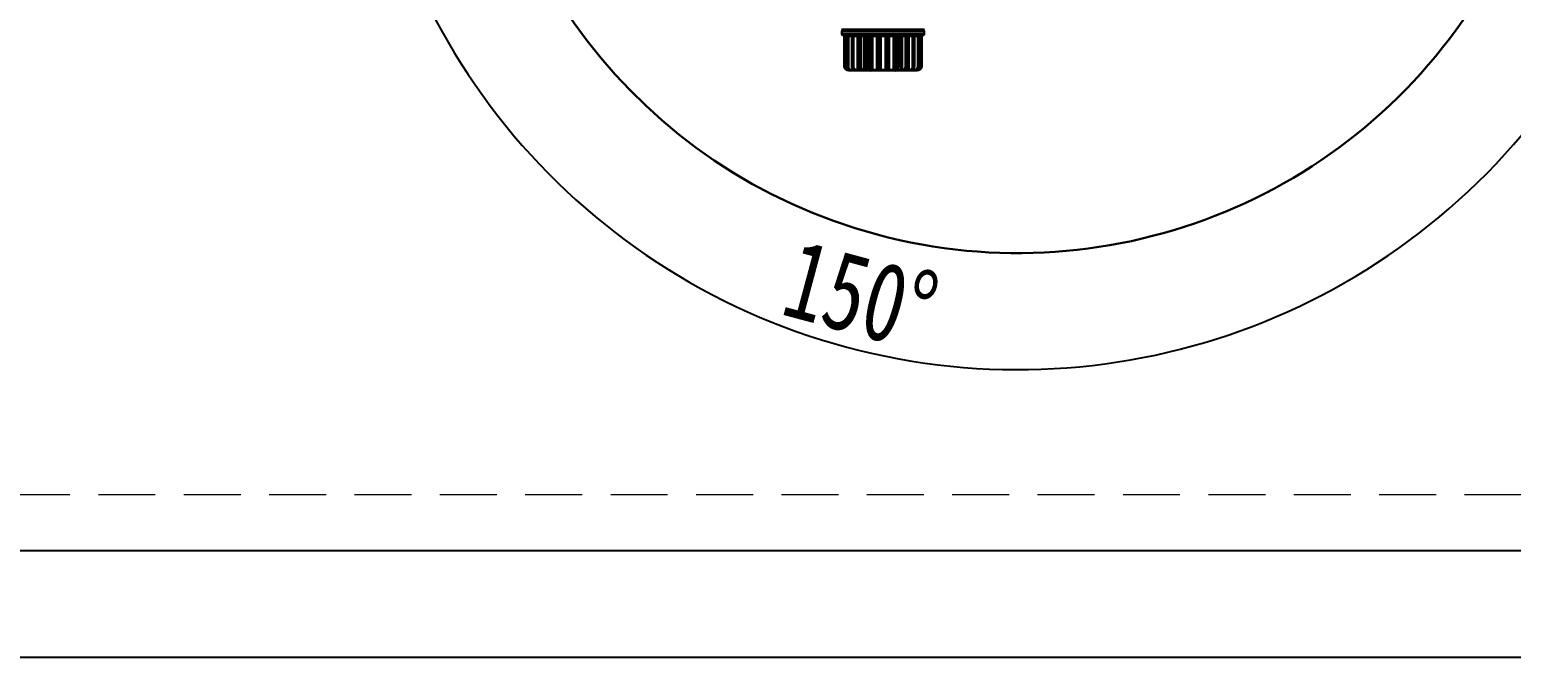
# Model space of a CAD drawing. Header units: millimetres. Extents: x 8 to 22425, y -1213 to 4973.
# Drawn here: x 1380 to 3033, y -50 to 650 of the extents above; entities that cross this region are included whole.
import ezdxf

# ---------------------------------------------------------------- set-up
doc = ezdxf.new("R2010")
doc.units = ezdxf.units.MM
doc.header["$PDSIZE"] = -1
doc.linetypes.add('HIDDEN', pattern=[9.525, 6.35, -3.175])
doc.styles.get("Standard").update_dxf_attribs({"font": 'hyswlongfangsong.ttf'})
doc.dimstyles.new('ISO-25', dxfattribs={"dimscale": 25, "dimtxt": 3.5, "dimasz": 1.6, "dimexe": 1.25, "dimexo": 0.625, "dimtad": 1, "dimdec": 0, "dimzin": 9, "dimdsep": 46, "dimtxsty": 'Standard', "dimcen": 2.5, "dimadec": 0, "dimazin": 2, "dimtfac": 1, "dimtdec": 0, "dimtofl": 0, "dimtmove": 0, "dimatfit": 3, "dimfxl": 1, "dimarcsym": 0})

# ---------------------------------------------------------------- blocks, each defined once
blk = doc.blocks.new('*D153')
at = {"color": 0, "lineweight": -2, "transparency": 16777216}
blk.add_line((2450.7, 1005.9), (1716, 1005.9), dxfattribs=at)
blk.add_arc((2482.2, 1005.9), 735, 183.1186, 326.8814, dxfattribs=at)
at = {"color": 0, "transparency": 16777216}
for points in [[(1741.7, 965.7), (1755, 966.1), (1747.3, 1005.9)], [(3092.1, 607.8), (3103.5, 600.8), (3118.7, 638.4)]]:
    blk.add_solid(points, dxfattribs=at)
at = {"layer": 'Defpoints', "color": 0, "transparency": 16777216}
for p in [(2466.3, 1005.9), (2482.2, 1005.9), (3006.2, 703.4), (2009.8, 442.9), (3996.9, 131.4)]:
    blk.add_point(p, dxfattribs=at)
at = {"color": 0, "transparency": 16777216, "insert": (2307.4, 353.3), "char_height": 87.5, "attachment_point": 5, "rotation": 345}
blk.add_mtext('150°', dxfattribs=at)

msp = doc.modelspace()

# ---------------------------------------------------------------- linework, layer by layer
at = {"color": 161, "lineweight": 30, "true_color": 0x67adff}
for p, q in [((2378.5, 650.1), (2286, 650.1)), ((2286.2, 647.9), (2378.2, 647.9)), ((2286.2, 647.9), (2286.2, 644.9)), ((2378.2, 644.9), (2286.2, 644.9)), ((2378, 649.9), (2286.5, 649.9)), ((2286.7, 648.4), (2286.7, 649.9)), ((2286.7, 648.4), (2377.7, 648.4)), ((2377.7, 648.4), (2377.7, 649.9)), ((2378.2, 647.9), (2378.2, 644.9)), ((2377.2, 643.9), (2287.2, 643.9)), ((2289, 642.9), (2289.1, 642.9)), ((2289, 642.9), (2289, 609.4)), ((2289.1, 642.9), (2290.3, 642.9)), ((2289.1, 642.9), (2289.1, 609.4)), ((2290.3, 609.4), (2290.3, 642.9)), ((2290.3, 642.9), (2291.9, 642.9)), ((2291.9, 642.9), (2291.9, 609.4)), ((2291.9, 642.9), (2292, 642.9)), ((2292, 609.4), (2292, 642.9)), ((2292, 642.9), (2292.1, 642.9)), ((2292.1, 642.9), (2293.5, 642.9)), ((2292.1, 642.9), (2292.1, 609.4)), ((2293.5, 609.4), (2293.5, 642.9)), ((2293.5, 642.9), (2297.4, 642.9)), ((2297.4, 642.9), (2297.4, 609.4)), ((2297.4, 642.9), (2297.6, 642.9)), ((2297.6, 609.4), (2297.6, 642.9)), ((2297.6, 642.9), (2297.9, 642.9)), ((2297.9, 642.9), (2299.3, 642.9)), ((2297.9, 642.9), (2297.9, 609.4)), ((2299.3, 642.9), (2303.7, 642.9)), ((2299.3, 609.4), (2299.3, 642.9)), ((2303.7, 642.9), (2303.7, 605.4)), ((2303.7, 642.9), (2305.1, 642.9)), ((2305.1, 605.4), (2305.1, 642.9)), ((2305.2, 642.9), (2305.2, 609.4)), ((2305.2, 642.9), (2305.6, 642.9)), ((2305.6, 642.9), (2306, 642.9)), ((2305.6, 609.4), (2305.6, 642.9)), ((2306, 642.9), (2307.4, 642.9)), ((2306, 642.9), (2306, 609.4)), ((2307.4, 642.9), (2310.8, 642.9)), ((2307.4, 609.4), (2307.4, 642.9)), ((2310.8, 642.9), (2310.8, 605.4)), ((2310.8, 642.9), (2312.1, 642.9)), ((2312.1, 605.4), (2312.1, 642.9)), ((2312.1, 642.9), (2314.7, 642.9)), ((2314.7, 642.9), (2314.7, 609.4)), ((2314.7, 642.9), (2315.4, 642.9)), ((2315.4, 642.9), (2315.8, 642.9)), ((2315.4, 609.4), (2315.4, 642.9)), ((2315.8, 642.9), (2317.1, 642.9)), ((2315.8, 642.9), (2315.8, 609.4)), ((2317.1, 609.4), (2317.1, 642.9)), ((2317.1, 642.9), (2319.3, 642.9)), ((2319.3, 642.9), (2319.3, 605.4)), ((2319.3, 642.9), (2320.5, 642.9)), ((2320.5, 642.9), (2325.4, 642.9)), ((2320.5, 605.4), (2320.5, 642.9)), ((2325.4, 642.9), (2325.4, 609.4)), ((2325.4, 642.9), (2326.3, 642.9)), ((2325.4, 642.9), (2325.4, 605.4)), ((2325.4, 642.9), (2325.4, 642.9)), ((2326.3, 642.9), (2326.8, 642.9)), ((2326.3, 609.4), (2326.3, 642.9)), ((2326.8, 642.9), (2327.9, 642.9)), ((2326.8, 642.9), (2326.8, 609.4)), ((2327.9, 609.4), (2327.9, 642.9)), ((2327.9, 642.9), (2328.7, 642.9)), ((2328.7, 642.9), (2328.7, 605.4)), ((2328.7, 642.9), (2329.7, 642.9)), ((2329.7, 605.4), (2329.7, 642.9)), ((2329.7, 642.9), (2334.8, 642.9)), ((2334.8, 642.9), (2335.8, 642.9)), ((2334.8, 642.9), (2334.8, 605.4)), ((2335.8, 642.9), (2336.5, 642.9)), ((2335.8, 605.4), (2335.8, 642.9)), ((2336.5, 642.9), (2337.7, 642.9)), ((2336.5, 642.9), (2336.5, 609.4)), ((2337.7, 642.9), (2338.2, 642.9)), ((2337.7, 609.4), (2337.7, 642.9)), ((2338.2, 642.9), (2339, 642.9)), ((2338.2, 642.9), (2338.2, 609.4)), ((2339, 609.4), (2339, 642.9)), ((2339, 642.9), (2339.1, 642.9)), ((2339.1, 605.4), (2339.1, 642.9)), ((2339.1, 642.9), (2344, 642.9)), ((2344, 642.9), (2344, 605.4)), ((2344, 642.9), (2345.2, 642.9)), ((2345.2, 642.9), (2347.4, 642.9)), ((2345.2, 605.4), (2345.2, 642.9)), ((2347.4, 642.9), (2348.7, 642.9)), ((2347.4, 642.9), (2347.4, 609.4)), ((2348.7, 642.9), (2349.1, 642.9)), ((2348.7, 609.4), (2348.7, 642.9)), ((2349.1, 642.9), (2349.7, 642.9)), ((2349.1, 642.9), (2349.1, 609.4)), ((2349.7, 609.4), (2349.7, 642.9)), ((2349.7, 642.9), (2352.4, 642.9)), ((2352.4, 642.9), (2352.4, 605.4)), ((2352.4, 642.9), (2353.7, 642.9)), ((2353.7, 642.9), (2357.1, 642.9)), ((2353.7, 605.4), (2353.7, 642.9)), ((2357.1, 642.9), (2358.5, 642.9)), ((2357.1, 642.9), (2357.1, 609.4)), ((2358.5, 642.9), (2358.9, 642.9)), ((2358.5, 609.4), (2358.5, 642.9)), ((2358.9, 642.9), (2359.3, 642.9)), ((2358.9, 642.9), (2358.9, 609.4)), ((2359.3, 609.4), (2359.3, 642.9)), ((2359.4, 642.9), (2359.4, 605.4)), ((2359.4, 642.9), (2360.8, 642.9)), ((2360.8, 642.9), (2365.2, 642.9)), ((2360.8, 605.4), (2360.8, 642.9)), ((2365.2, 642.9), (2366.6, 642.9)), ((2365.2, 642.9), (2365.2, 609.4)), ((2366.6, 609.4), (2366.6, 642.9)), ((2366.6, 642.9), (2366.9, 642.9)), ((2366.9, 642.9), (2367.1, 642.9)), ((2366.9, 642.9), (2366.9, 609.4)), ((2367.1, 609.4), (2367.1, 642.9)), ((2367.1, 642.9), (2371, 642.9)), ((2371, 642.9), (2372.3, 642.9)), ((2371, 642.9), (2371, 609.4)), ((2372.3, 609.4), (2372.3, 642.9)), ((2372.3, 642.9), (2372.5, 642.9)), ((2372.5, 642.9), (2372.5, 609.4)), ((2372.5, 642.9), (2372.6, 642.9)), ((2372.6, 609.4), (2372.6, 642.9)), ((2372.6, 642.9), (2374.2, 642.9)), ((2374.2, 642.9), (2375.3, 642.9)), ((2374.2, 642.9), (2374.2, 609.4)), ((2375.3, 609.4), (2375.3, 642.9)), ((2375.3, 642.9), (2375.4, 642.9)), ((2375.4, 609.4), (2375.4, 642.9)), ((2375.4, 642.9), (2375.4, 609.4)), ((2375.4, 642.9), (2375.4, 642.9)), ((2289.1, 609.4), (2289, 609.4)), ((2290.3, 609.4), (2289.1, 609.4)), ((2292, 609.4), (2291.9, 609.4)), ((2292.1, 609.4), (2292, 609.4)), ((2293.5, 609.4), (2292.1, 609.4)), ((2294.1, 604.4), (2293.9, 604.4)), ((2295.7, 604.4), (2294.1, 604.4)), ((2296.6, 604.4), (2295.7, 604.4)), ((2295.9, 604.5), (2296.8, 604.4)), ((2296.8, 604.4), (2296.6, 604.4)), ((2298.2, 604.4), (2296.8, 604.4)), ((2298.6, 605.4), (2297.2, 605.4)), ((2297.6, 609.4), (2297.4, 609.4)), ((2297.9, 609.4), (2297.6, 609.4)), ((2299.3, 609.4), (2297.9, 609.4)), ((2300.8, 604.4), (2298.2, 604.4)), ((2298.6, 605.9), (2298.6, 605.4)), ((2299.1, 605.4), (2298.6, 605.4)), ((2301.5, 604.4), (2300.8, 604.4)), ((2301.8, 604.4), (2301.5, 604.4)), ((2303.1, 604.4), (2301.8, 604.4)), ((2303.7, 605.4), (2302.5, 605.4)), ((2305.8, 604.4), (2303.1, 604.4)), ((2305.1, 605.4), (2303.7, 605.4)), ((2306.5, 605.4), (2305.1, 605.4)), ((2305.6, 609.4), (2305.2, 609.4)), ((2306, 609.4), (2305.6, 609.4)), ((2308.6, 604.4), (2305.8, 604.4)), ((2307.4, 609.4), (2306, 609.4)), ((2309, 604.4), (2308.6, 604.4)), ((2310, 604.4), (2309, 604.4)), ((2310.8, 605.4), (2309.8, 605.4)), ((2312.7, 604.4), (2310, 604.4)), ((2312.1, 605.4), (2310.8, 605.4)), ((2315.7, 605.4), (2312.1, 605.4)), ((2316.9, 604.4), (2312.7, 604.4)), ((2315.4, 609.4), (2314.7, 609.4)), ((2315.8, 609.4), (2315.4, 609.4)), ((2317.1, 609.4), (2315.8, 609.4)), ((2317.3, 604.4), (2316.9, 604.4)), ((2317.7, 604.4), (2317.3, 604.4)), ((2318.3, 604.4), (2317.7, 604.4)), ((2320.8, 604.4), (2318.3, 604.4)), ((2319.3, 605.4), (2318.7, 605.4)), ((2320.5, 605.4), (2319.3, 605.4)), ((2325.4, 605.4), (2320.5, 605.4)), ((2325.6, 604.4), (2320.8, 604.4)), ((2326.3, 609.4), (2325.4, 609.4)), ((2325.8, 605.4), (2325.4, 605.4)), ((2327, 604.4), (2325.6, 604.4)), ((2326.8, 609.4), (2326.3, 609.4)), ((2327.9, 609.4), (2326.8, 609.4)), ((2327.5, 604.4), (2327, 604.4)), ((2327.7, 604.4), (2327.5, 604.4)), ((2329.8, 604.4), (2327.7, 604.4)), ((2328.7, 605.4), (2328.5, 605.4)), ((2329.7, 605.4), (2328.7, 605.4)), ((2334.8, 605.4), (2329.7, 605.4)), ((2334.7, 604.4), (2329.8, 604.4)), ((2336.8, 604.4), (2334.7, 604.4)), ((2335.8, 605.4), (2334.8, 605.4)), ((2336, 605.4), (2335.8, 605.4)), ((2337.7, 609.4), (2336.5, 609.4)), ((2337, 604.4), (2336.8, 604.4)), ((2337.5, 604.4), (2337, 604.4)), ((2338.9, 604.4), (2337.5, 604.4)), ((2338.2, 609.4), (2337.7, 609.4)), ((2339, 609.4), (2338.2, 609.4)), ((2339.1, 605.4), (2338.6, 605.4)), ((2343.6, 604.4), (2338.9, 604.4)), ((2344, 605.4), (2339.1, 605.4)), ((2346.1, 604.4), (2343.6, 604.4)), ((2345.2, 605.4), (2344, 605.4)), ((2345.8, 605.4), (2345.2, 605.4)), ((2346.7, 604.4), (2346.1, 604.4)), ((2347.2, 604.4), (2346.7, 604.4)), ((2347.6, 604.4), (2347.2, 604.4)), ((2348.7, 609.4), (2347.4, 609.4)), ((2351.8, 604.4), (2347.6, 604.4)), ((2349.1, 609.4), (2348.7, 609.4)), ((2352.4, 605.4), (2348.8, 605.4)), ((2349.7, 609.4), (2349.1, 609.4)), ((2354.5, 604.4), (2351.8, 604.4)), ((2353.7, 605.4), (2352.4, 605.4)), ((2354.7, 605.4), (2353.7, 605.4)), ((2355.5, 604.4), (2354.5, 604.4)), ((2355.9, 604.4), (2355.5, 604.4)), ((2358.7, 604.4), (2355.9, 604.4)), ((2358.5, 609.4), (2357.1, 609.4)), ((2359.4, 605.4), (2358, 605.4)), ((2358.9, 609.4), (2358.5, 609.4)), ((2361.4, 604.4), (2358.7, 604.4)), ((2359.3, 609.4), (2358.9, 609.4)), ((2360.8, 605.4), (2359.4, 605.4)), ((2362, 605.4), (2360.8, 605.4)), ((2362.6, 604.4), (2361.4, 604.4)), ((2362.9, 604.4), (2362.6, 604.4)), ((2363.7, 604.4), (2362.9, 604.4)), ((2366.3, 604.4), (2363.7, 604.4)), ((2366.6, 609.4), (2365.2, 609.4)), ((2365.9, 605.4), (2365.4, 605.4)), ((2365.9, 605.4), (2365.9, 605.9)), ((2367.3, 605.4), (2365.9, 605.4)), ((2367.7, 604.4), (2366.3, 604.4)), ((2366.9, 609.4), (2366.6, 609.4)), ((2367.1, 609.4), (2366.9, 609.4)), ((2367.7, 604.4), (2368.6, 604.5)), ((2367.9, 604.4), (2367.7, 604.4)), ((2368.7, 604.5), (2367.9, 604.4)), ((2368.8, 604.4), (2367.9, 604.4)), ((2370.4, 604.4), (2368.8, 604.4)), ((2370.4, 604.4), (2370.4, 604.4)), ((2372.3, 609.4), (2371, 609.4)), ((2372.5, 609.4), (2372.3, 609.4)), ((2372.6, 609.4), (2372.5, 609.4)), ((2375.3, 609.4), (2374.2, 609.4)), ((2375.4, 609.4), (2375.3, 609.4)), ((2375.4, 609.4), (2375.4, 609.4))]:
    msp.add_line(p, q, dxfattribs=at)
at = {"color": 7, "linetype": 'HIDDEN', "lineweight": 5, "ltscale": 10}
msp.add_line((3996.9, 131.4), (967.6, 131.4), dxfattribs=at)
for p, q in [((7004.6, 68.9), (139.8, 68.9)), ((7136.2, -50.1), (8.2, -50.1))]:
    msp.add_line(p, q)
at = {"color": 161, "lineweight": 30, "true_color": 0x67adff, "flags": 128}
for points in [[(2293.5, 642.9), (2293.5, 643.1), (2293.5, 643.3), (2293.5, 643.4), (2293.6, 643.6), (2293.6, 643.7), (2293.7, 643.8), (2293.8, 643.9), (2293.8, 643.9)], [(2299.3, 642.9), (2299.3, 643.1), (2299.3, 643.3), (2299.4, 643.4), (2299.5, 643.6), (2299.6, 643.7), (2299.7, 643.8), (2299.8, 643.9), (2299.9, 643.9)], [(2305.6, 642.9), (2305.6, 643.1), (2305.5, 643.3), (2305.5, 643.4), (2305.4, 643.6), (2305.3, 643.7), (2305.2, 643.8), (2305.1, 643.9), (2305, 643.9)], [(2305.3, 643.9), (2305.5, 643.9), (2305.6, 643.8), (2305.7, 643.7), (2305.8, 643.6), (2305.9, 643.4), (2305.9, 643.3), (2305.9, 643.1), (2306, 642.9)], [(2311.5, 643.9), (2311.7, 643.9), (2311.8, 643.8), (2311.9, 643.7), (2311.9, 643.6), (2312, 643.4), (2312.1, 643.3), (2312.1, 643.1), (2312.1, 642.9)], [(2315.4, 642.9), (2315.4, 643.1), (2315.3, 643.3), (2315.3, 643.4), (2315.3, 643.6), (2315.2, 643.7), (2315.1, 643.8), (2315.1, 643.9), (2315, 643.9)], [(2315.4, 643.9), (2315.5, 643.9), (2315.6, 643.8), (2315.7, 643.7), (2315.7, 643.6), (2315.8, 643.4), (2315.8, 643.3), (2315.8, 643.1), (2315.8, 642.9)], [(2320.2, 643.9), (2320.3, 643.9), (2320.3, 643.8), (2320.4, 643.7), (2320.4, 643.6), (2320.5, 643.4), (2320.5, 643.3), (2320.5, 643.1), (2320.5, 642.9)], [(2344.3, 643.9), (2344.2, 643.9), (2344.2, 643.8), (2344.1, 643.7), (2344.1, 643.6), (2344, 643.4), (2344, 643.3), (2344, 643.1), (2344, 642.9)], [(2348.7, 642.9), (2348.7, 643.1), (2348.7, 643.3), (2348.7, 643.4), (2348.8, 643.6), (2348.8, 643.7), (2348.9, 643.8), (2349, 643.9), (2349, 643.9)], [(2349.5, 643.9), (2349.4, 643.9), (2349.4, 643.8), (2349.3, 643.7), (2349.2, 643.6), (2349.2, 643.4), (2349.1, 643.3), (2349.1, 643.1), (2349.1, 642.9)], [(2352.9, 643.9), (2352.8, 643.9), (2352.7, 643.8), (2352.6, 643.7), (2352.5, 643.6), (2352.5, 643.4), (2352.4, 643.3), (2352.4, 643.1), (2352.4, 642.9)], [(2358.5, 642.9), (2358.5, 643.1), (2358.6, 643.3), (2358.6, 643.4), (2358.7, 643.6), (2358.8, 643.7), (2358.9, 643.8), (2359, 643.9), (2359.1, 643.9)], [(2359.5, 643.9), (2359.4, 643.9), (2359.3, 643.8), (2359.2, 643.7), (2359.1, 643.6), (2359, 643.4), (2359, 643.3), (2358.9, 643.1), (2358.9, 642.9)], [(2364.6, 643.9), (2364.7, 643.9), (2364.8, 643.8), (2364.9, 643.7), (2365, 643.6), (2365.1, 643.4), (2365.2, 643.3), (2365.2, 643.1), (2365.2, 642.9)], [(2370.6, 643.9), (2370.7, 643.9), (2370.8, 643.8), (2370.9, 643.7), (2370.9, 643.6), (2371, 643.4), (2371, 643.3), (2371, 643.1), (2371, 642.9)], [(2376.2, 643.9), (2376.2, 643.9), (2376.4, 643.9)], [(2296.6, 604.4), (2295.7, 604.5), (2295.7, 604.5)], [(2296.8, 604.4), (2296.8, 604.4), (2296.9, 604.5), (2297, 604.6), (2297, 604.7), (2297.1, 604.8), (2297.1, 605), (2297.1, 605.2), (2297.2, 605.4)], [(2298.6, 605.4), (2298.6, 605.2), (2298.6, 605), (2298.5, 604.8), (2298.5, 604.7), (2298.4, 604.6), (2298.4, 604.5), (2298.3, 604.4), (2298.2, 604.4)], [(2301.8, 604.4), (2302, 604.4), (2302.1, 604.5), (2302.2, 604.6), (2302.3, 604.7), (2302.4, 604.8), (2302.4, 605), (2302.4, 605.2), (2302.5, 605.4)], [(2303.7, 605.4), (2303.7, 605.2), (2303.7, 605), (2303.6, 604.8), (2303.5, 604.7), (2303.4, 604.6), (2303.3, 604.5), (2303.2, 604.4), (2303.1, 604.4)], [(2308.6, 604.4), (2308, 604.5), (2307.4, 604.8), (2306.9, 605.2), (2306.5, 605.8), (2306.1, 606.6), (2305.8, 607.5), (2305.6, 608.4), (2305.6, 609.4)], [(2306, 609.4), (2306, 608.4), (2306.2, 607.5), (2306.5, 606.6), (2306.9, 605.8), (2307.3, 605.2), (2307.8, 604.8), (2308.4, 604.5), (2309, 604.4)], [(2307.4, 609.4), (2307.4, 608.6), (2307.5, 607.9), (2307.8, 607.2), (2308.1, 606.6), (2308.4, 606.1), (2308.9, 605.7), (2309.3, 605.5), (2309.8, 605.4)], [(2312.7, 604.4), (2312.6, 604.4), (2312.4, 604.5), (2312.4, 604.6), (2312.3, 604.7), (2312.2, 604.8), (2312.1, 605), (2312.1, 605.2), (2312.1, 605.4)], [(2317.3, 604.4), (2316.9, 604.5), (2316.5, 604.8), (2316.2, 605.2), (2315.9, 605.8), (2315.7, 606.6), (2315.5, 607.5), (2315.4, 608.4), (2315.4, 609.4)], [(2315.8, 609.4), (2315.9, 608.4), (2316, 607.5), (2316.1, 606.6), (2316.4, 605.8), (2316.7, 605.2), (2317, 604.8), (2317.4, 604.5), (2317.7, 604.4)], [(2316.9, 604.4), (2317.1, 604.4), (2317.3, 604.4)], [(2317.1, 609.4), (2317.2, 608.6), (2317.2, 607.9), (2317.4, 607.2), (2317.6, 606.6), (2317.8, 606.1), (2318.1, 605.7), (2318.4, 605.5), (2318.7, 605.4)], [(2320.8, 604.4), (2320.8, 604.4), (2320.7, 604.5), (2320.7, 604.6), (2320.6, 604.7), (2320.6, 604.8), (2320.5, 605), (2320.5, 605.2), (2320.5, 605.4)], [(2327, 604.4), (2326.8, 604.5), (2326.7, 604.8), (2326.6, 605.2), (2326.5, 605.8), (2326.4, 606.6), (2326.4, 607.5), (2326.3, 608.4), (2326.3, 609.4)], [(2326.8, 609.4), (2326.8, 608.4), (2326.9, 607.5), (2326.9, 606.6), (2327, 605.8), (2327.1, 605.2), (2327.2, 604.8), (2327.3, 604.5), (2327.5, 604.4)], [(2337, 604.4), (2337.1, 604.5), (2337.3, 604.8), (2337.4, 605.2), (2337.5, 605.8), (2337.6, 606.6), (2337.6, 607.5), (2337.7, 608.4), (2337.7, 609.4)], [(2338.2, 609.4), (2338.2, 608.4), (2338.1, 607.5), (2338.1, 606.6), (2338, 605.8), (2337.9, 605.2), (2337.8, 604.8), (2337.6, 604.5), (2337.5, 604.4)], [(2343.6, 604.4), (2343.7, 604.4), (2343.8, 604.5), (2343.8, 604.6), (2343.9, 604.7), (2343.9, 604.8), (2343.9, 605), (2344, 605.2), (2344, 605.4)], [(2345.8, 605.4), (2346.1, 605.5), (2346.4, 605.7), (2346.7, 606.1), (2346.9, 606.6), (2347.1, 607.2), (2347.2, 607.9), (2347.3, 608.6), (2347.4, 609.4)], [(2346.7, 604.4), (2347.1, 604.5), (2347.5, 604.8), (2347.8, 605.2), (2348.1, 605.8), (2348.3, 606.6), (2348.5, 607.5), (2348.6, 608.4), (2348.7, 609.4)], [(2349.1, 609.4), (2349.1, 608.4), (2349, 607.5), (2348.8, 606.6), (2348.6, 605.8), (2348.3, 605.2), (2347.9, 604.8), (2347.6, 604.5), (2347.2, 604.4)], [(2351.8, 604.4), (2351.9, 604.4), (2352, 604.5), (2352.1, 604.6), (2352.2, 604.7), (2352.3, 604.8), (2352.3, 605), (2352.4, 605.2), (2352.4, 605.4)], [(2354.7, 605.4), (2355.2, 605.5), (2355.6, 605.7), (2356, 606.1), (2356.4, 606.6), (2356.7, 607.2), (2356.9, 607.9), (2357.1, 608.6), (2357.1, 609.4)], [(2355.5, 604.4), (2356.1, 604.5), (2356.6, 604.8), (2357.2, 605.2), (2357.6, 605.8), (2358, 606.6), (2358.3, 607.5), (2358.5, 608.4), (2358.5, 609.4)], [(2358.9, 609.4), (2358.9, 608.4), (2358.7, 607.5), (2358.4, 606.6), (2358, 605.8), (2357.6, 605.2), (2357, 604.8), (2356.5, 604.5), (2355.9, 604.4)], [(2361.4, 604.4), (2361.3, 604.4), (2361.2, 604.5), (2361.1, 604.6), (2361, 604.7), (2360.9, 604.8), (2360.8, 605), (2360.8, 605.2), (2360.8, 605.4)], [(2362, 605.4), (2362, 605.2), (2362.1, 605), (2362.1, 604.8), (2362.2, 604.7), (2362.3, 604.6), (2362.4, 604.5), (2362.5, 604.4), (2362.6, 604.4)], [(2366.3, 604.4), (2366.2, 604.4), (2366.1, 604.5), (2366.1, 604.6), (2366, 604.7), (2365.9, 604.8), (2365.9, 605), (2365.9, 605.2), (2365.9, 605.4)], [(2367.3, 605.4), (2367.3, 605.2), (2367.4, 605), (2367.4, 604.8), (2367.4, 604.7), (2367.5, 604.6), (2367.6, 604.5), (2367.6, 604.4), (2367.7, 604.4)]]:
    msp.add_lwpolyline(points, dxfattribs=at)
at = {"lineweight": 30}
msp.add_arc((2482.2, 1005.9), 605, 30, 330, dxfattribs=at)
at = {"color": 161, "lineweight": 30, "true_color": 0x67adff}
for centre, radius, start, end in [((2288.6, 654.4), 5, 238.2117, 244.1581), ((2286.7, 647.9), 0.5, 90, 180), ((2287.2, 644.9), 1, 180, 270), ((2377.2, 644.9), 1, 270, 0), ((2377.7, 647.9), 0.5, 0, 90), ((2375.8, 654.4), 5, 295.8419, 301.7883), ((2288, 642.9), 0.996, 359.7548, 89.753), ((2288.2, 642.9), 0.996, 359.7562, 89.7525), ((2292.3, 643.1), 2.03, 158.1687, 186.9587), ((2290.9, 642.9), 1, 0, 90), ((2291, 642.9), 0.964, 357.824, 87.6447), ((2291.2, 642.9), 0.964, 357.824, 87.6447), ((2296.4, 642.9), 1, 0, 90), ((2296.7, 643), 0.915, 354.1884, 82.666), ((2297, 643), 0.915, 354.1888, 82.6656), ((2296.7, 643), 1.11, 355.6113, 50.1393), ((2304.6, 643), 0.918, 112.4264, 189.2784), ((2304.2, 642.9), 1, 0, 90), ((2304, 642.9), 1.11, 358.1238, 44.7673), ((2308.3, 643), 0.915, 97.3344, 185.8112), ((2311.7, 643), 0.915, 97.334, 185.8116), ((2313.7, 642.9), 1, 0, 90), ((2318.1, 642.9), 0.964, 92.3553, 182.176), ((2320.2, 642.9), 0.964, 92.3558, 182.1746), ((2324.4, 642.9), 1, 0, 90), ((2320.6, 642.9), 4.8, 359.8873, 4.5958), ((2324.3, 643.1), 2.03, 353.0386, 21.8339), ((2324.8, 643.1), 2.03, 353.0416, 21.8326), ((2328.9, 642.9), 0.996, 90.2475, 180.2438), ((2329.7, 642.9), 0.996, 90.2462, 180.2452), ((2326.1, 643.1), 3.63, 356.0756, 11.9318), ((2334.8, 642.9), 0.996, 359.7562, 89.7525), ((2338.4, 643.1), 3.63, 168.0646, 183.928), ((2335.6, 642.9), 0.996, 359.7562, 89.7525), ((2339.7, 643.1), 2.03, 158.1687, 186.9587), ((2340.2, 643.1), 2.03, 158.1674, 186.9584), ((2340, 642.9), 1, 90, 180), ((2343.9, 642.9), 4.8, 175.4042, 180.1127), ((2344.3, 642.9), 0.964, 357.824, 87.6447), ((2346.4, 642.9), 0.964, 357.8254, 87.6442), ((2350.7, 642.9), 1, 90, 180), ((2352.8, 643), 0.915, 354.1888, 82.6656), ((2356.2, 643), 0.915, 354.1884, 82.666), ((2360.3, 642.9), 1, 90, 180), ((2360.5, 642.9), 1.12, 135.528, 181.5809), ((2359.9, 643), 0.918, 350.7237, 67.5715), ((2367.5, 643), 0.915, 97.3334, 185.8122), ((2367.7, 643), 1.04, 127.7613, 186.4874), ((2367.8, 643), 0.915, 97.3337, 185.812), ((2368.1, 642.9), 1, 90, 180), ((2373.3, 642.9), 0.964, 92.3555, 182.1753), ((2373.5, 642.9), 0.964, 92.3555, 182.1753), ((2373.6, 642.9), 1, 90, 180), ((2372.2, 643.1), 2.03, 353.0421, 21.8313), ((2376.3, 642.9), 0.996, 90.2468, 180.2445), ((2376.4, 642.9), 0.996, 90.2473, 180.2445), ((2376.4, 642.9), 1, 111.6168, 180), ((2293.9, 609.4), 4.98, 179.755, 269.7528), ((2294.1, 609.4), 4.98, 179.7547, 269.7529), ((2294.3, 609.4), 3.99, 179.7812, 260.8813), ((2296.9, 609.3), 4.94, 178.6618, 255.6244), ((2297, 609.2), 4.89, 178.1409, 256.4419), ((2297.3, 609.2), 3.86, 177.8241, 267.6442), ((2292.6, 605), 1.62, 337.1589, 2.9791), ((2295.6, 604.5), 0.141, 307.167, 350.2904), ((2302.1, 608.9), 4.57, 174.1876, 262.6661), ((2302.4, 608.9), 4.57, 174.1874, 262.6663), ((2302.9, 609), 3.66, 174.1878, 262.6658), ((2300.8, 605.3), 0.869, 219.0606, 269.0398), ((2306, 605.3), 0.904, 173.166, 260.9303), ((2308.9, 605.3), 0.915, 277.3324, 5.8133), ((2309.8, 605.3), 0.915, 277.3344, 5.8112), ((2316.9, 604.7), 0.28, 218.3696, 265.1154), ((2317.7, 605.3), 0.964, 272.3558, 2.1746), ((2318.3, 605.3), 0.964, 272.3553, 2.176), ((2326.8, 605.1), 1.47, 170.5949, 210.9844), ((2327.5, 605.4), 0.996, 270.2475, 0.2438), ((2327.7, 605.4), 0.996, 270.2475, 0.2438), ((2336, 608.4), 8.11, 173.0405, 201.8326), ((2333.3, 605.1), 3.63, 176.072, 191.9354), ((2331.1, 605.1), 3.63, 348.0682, 3.9244), ((2336.8, 605.4), 0.996, 179.7548, 269.753), ((2328.5, 608.4), 8.11, 338.1679, 6.959), ((2337, 605.4), 0.996, 179.7548, 269.753), ((2337.6, 605.1), 1.47, 329.0168, 9.4038), ((2346.2, 605.3), 0.964, 177.8254, 267.6442), ((2346.8, 605.3), 0.964, 177.8254, 267.6433), ((2347.6, 604.7), 0.276, 274.6955, 320.097), ((2354.6, 605.3), 0.915, 174.1873, 262.667), ((2355.6, 605.3), 0.915, 174.1888, 262.6656), ((2358.5, 605.3), 0.904, 279.0706, 6.832), ((2361.6, 609), 3.66, 277.3342, 5.8122), ((2362, 608.9), 4.57, 277.3339, 5.8124), ((2362.4, 608.9), 4.57, 277.3338, 5.8124), ((2363.7, 605.3), 0.869, 270.9679, 321.0538), ((2367.2, 609.2), 3.86, 272.3558, 2.1759), ((2367.5, 609.2), 4.88, 283.1387, 1.8712), ((2367.6, 609.2), 4.88, 283.0064, 1.8754), ((2371.5, 604.9), 1.22, 172.7427, 207.1651), ((2370.4, 609.4), 4.98, 270.2471, 0.2452), ((2370.4, 609.4), 4.98, 270.2471, 0.2451), ((2370.2, 609.4), 3.99, 279.1581, 0.2184)]:
    msp.add_arc(centre, radius, start, end, dxfattribs=at)
for points, knots in [([(2291.9, 609.4), (2291.9, 609.1), (2291.9, 608.5), (2292.2, 607.4), (2292.8, 606.3), (2293.6, 605.4), (2294.6, 604.8), (2295.3, 604.6), (2295.6, 604.5)], [0, 0, 0, 0, 0.105888, 0.291599, 0.477805, 0.663758, 0.848995, 1, 1, 1, 1]), ([(2297.4, 609.4), (2297.4, 609.1), (2297.4, 608.5), (2297.7, 607.4), (2298.2, 606.3), (2299, 605.4), (2299.9, 604.7), (2300.8, 604.4), (2301.4, 604.4), (2301.5, 604.4)], [0, 0, 0, 0, 0.091059, 0.255948, 0.421914, 0.588171, 0.753269, 0.915236, 1, 1, 1, 1]), ([(2305.2, 609.4), (2305.2, 609.2), (2305.2, 608.5), (2305.4, 607.5), (2305.8, 606.3), (2306.4, 605.4), (2307.1, 604.8), (2307.9, 604.4), (2308.4, 604.4), (2308.6, 604.4)], [0, 0, 0, 0, 0.089203, 0.256161, 0.425239, 0.59734, 0.749555, 0.89378, 1, 1, 1, 1]), ([(2314.7, 609.4), (2314.7, 609.2), (2314.8, 608.5), (2314.9, 607.5), (2315.1, 606.4), (2315.5, 605.5), (2316, 604.9), (2316.6, 604.5), (2317.1, 604.4), (2317.3, 604.4)], [0, 0, 0, 0, 0.087097, 0.253586, 0.422691, 0.597991, 0.753981, 0.882992, 1, 1, 1, 1]), ([(2325.4, 609.4), (2325.4, 609.2), (2325.5, 608.6), (2325.5, 607.6), (2325.6, 606.6), (2325.7, 605.8), (2325.8, 605.2), (2326.1, 604.8), (2326.4, 604.5), (2326.8, 604.4), (2326.9, 604.4), (2327, 604.4)], [0, 0, 0, 0, 0.083912, 0.245082, 0.407658, 0.573699, 0.752727, 0.851631, 0.91889, 0.985506, 1, 1, 1, 1]), ([(2337.5, 604.4), (2337.7, 604.4), (2337.9, 604.4), (2338.3, 604.7), (2338.5, 604.9), (2338.6, 605.2), (2338.8, 605.6), (2338.9, 606.3), (2339, 607.3), (2339, 608.3), (2339, 609), (2339, 609.4)], [0, 0, 0, 0, 0.0695041, 0.1273446, 0.1849682, 0.2568988, 0.3713388, 0.5375332, 0.6943602, 0.8589413, 1, 1, 1, 1]), ([(2347.2, 604.4), (2347.4, 604.4), (2347.8, 604.5), (2348.4, 604.8), (2348.8, 605.4), (2349.2, 606.2), (2349.5, 607.2), (2349.7, 608.3), (2349.7, 609.1), (2349.7, 609.4)], [0, 0, 0, 0, 0.108835, 0.231958, 0.363932, 0.522119, 0.697199, 0.867319, 1, 1, 1, 1]), ([(2355.9, 604.4), (2356.1, 604.4), (2356.6, 604.4), (2357.3, 604.8), (2358, 605.4), (2358.6, 606.2), (2359, 607.3), (2359.3, 608.4), (2359.3, 609.1), (2359.3, 609.4)], [0, 0, 0, 0, 0.099686, 0.246052, 0.394539, 0.551505, 0.715858, 0.882353, 1, 1, 1, 1]), ([(2362.9, 604.4), (2363.2, 604.4), (2363.7, 604.4), (2364.6, 604.7), (2365.5, 605.4), (2366.2, 606.2), (2366.8, 607.3), (2367.1, 608.4), (2367.1, 609.1), (2367.1, 609.4)], [0, 0, 0, 0, 0.095971, 0.251239, 0.406859, 0.564811, 0.725611, 0.88849, 1, 1, 1, 1]), ([(2368.8, 604.5), (2369.1, 604.6), (2369.8, 604.7), (2370.8, 605.4), (2371.6, 606.2), (2372.2, 607.3), (2372.6, 608.4), (2372.6, 609.1), (2372.6, 609.4)], [0, 0, 0, 0, 0.153336, 0.333425, 0.514056, 0.695594, 0.878104, 1, 1, 1, 1])]:
    msp.add_open_spline(points, degree=3, knots=knots, dxfattribs=at)

# ---------------------------------------------------------------- dimensions: what is measured, and where the dimension line sits
dim = msp.add_angular_dim_2l(base=(2009.8, 442.9), line1=((2482.2, 1005.9), (2466.3, 1005.9)), line2=((3006.2, 703.4), (3996.9, 131.4)), dimstyle='ISO-25')
dim.commit()
dim.dimension.update_dxf_attribs({"geometry": '*D153', "text_midpoint": (2307.4, 353.3)})

doc.saveas('drawing.dxf')
